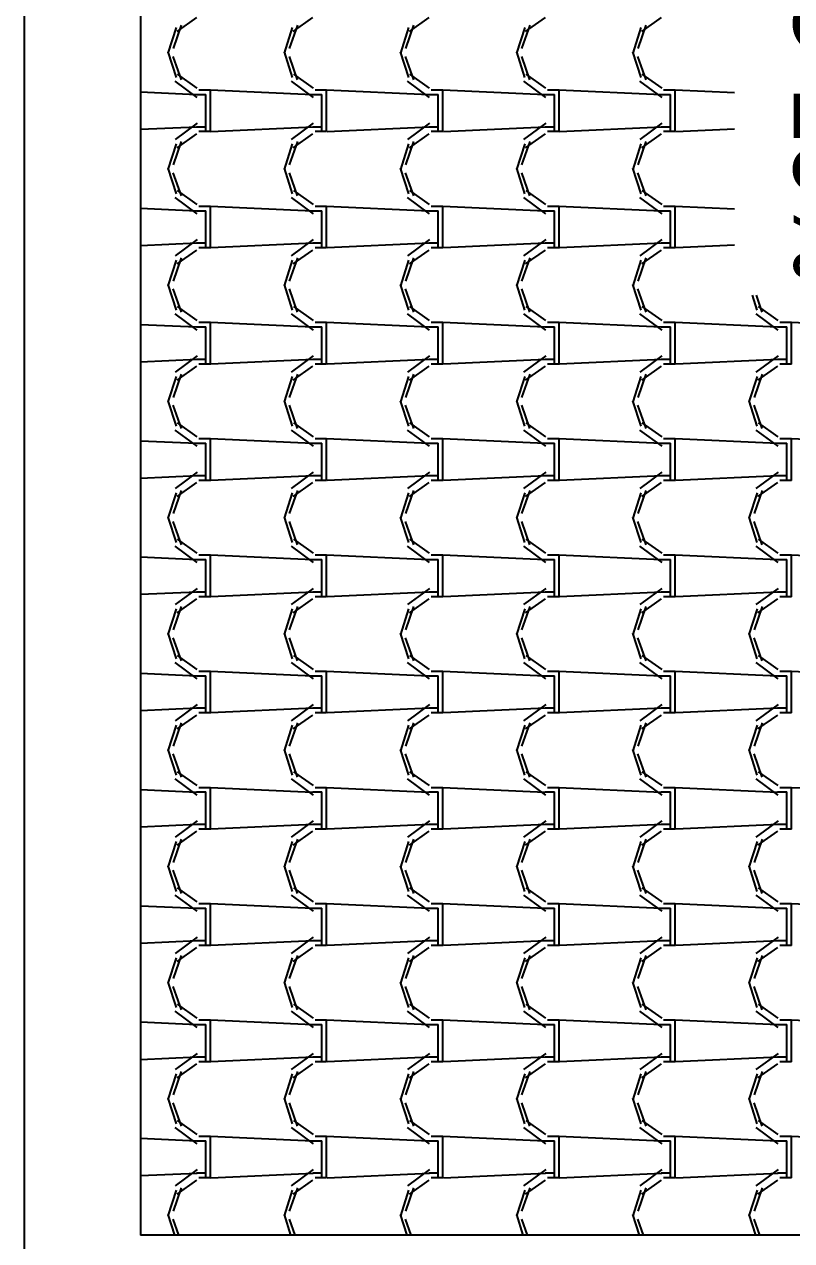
# Model space of a CAD drawing. Header units: millimetres. Extents: x -336 to -33, y -135 to 770.
# Drawn here: x -73.356 to -71.374, y 710.119 to 713.257 of the extents above; entities that cross this region are included whole.
import ezdxf
from ezdxf.enums import TextEntityAlignment as Align

# ---------------------------------------------------------------- set-up
doc = ezdxf.new("R2010")
doc.units = ezdxf.units.MM
doc.header["$LTSCALE"] = 50
doc.header["$MEASUREMENT"] = 0
doc.layers.add('-HIDRO', color=8, linetype='CONTINUOUS')
doc.layers.add('E-txt-g', color=3, linetype='CONTINUOUS')
doc.layers.add('E-Txt-W', color=7, linetype='CONTINUOUS', lineweight=20)
doc.styles.add('F2', font='swissc.ttf')
doc.styles.add('REG60', font='romans.shx', dxfattribs={"width": 0.8, "height": 0.15})
doc.styles.add('REG80', font='romans.shx', dxfattribs={"width": 0.8, "height": 0.2})

# ---------------------------------------------------------------- blocks, each defined once
blk = doc.blocks.new('TXT-AMB75')
at = {"layer": 'E-txt-g', "style": 'REG80', "width": 0.8, "flags": 8}
blk.add_attdef('TXT', text='', height=0.2, dxfattribs=at).set_placement((0.0055, 0.2964), align=Align.CENTER)
at = {"layer": 'E-Txt-W', "style": 'REG60', "width": 0.8, "flags": 8}
blk.add_attdef('TXT', text='', height=0.15, dxfattribs=at).set_placement((0.0055, 0.0271), align=Align.CENTER)

msp = doc.modelspace()

# ---------------------------------------------------------------- linework, layer by layer
at = {"layer": '-HIDRO', "linetype": 'Continuous'}
for p, q in [((-73.3556, 747.2511), (-73.3556, 709.8333)), ((-73.0556, 721.8333), (-73.0556, 710.1333)), ((-72.9506, 713.2549), (-72.9716, 713.1949)), ((-72.9111, 713.2751), (-72.9621, 713.2391)), ((-72.6506, 713.2549), (-72.6716, 713.1949)), ((-72.6111, 713.2751), (-72.6621, 713.2391)), ((-72.3506, 713.2549), (-72.3716, 713.1949)), ((-72.3111, 713.2751), (-72.3621, 713.2391)), ((-72.0506, 713.2549), (-72.0716, 713.1949)), ((-72.0111, 713.2751), (-72.0621, 713.2391)), ((-71.7506, 713.2549), (-71.7716, 713.1949)), ((-71.7111, 713.2751), (-71.7621, 713.2391)), ((-72.9637, 713.2489), (-72.9847, 713.1829)), ((-72.6637, 713.2489), (-72.6847, 713.1829)), ((-72.3637, 713.2489), (-72.3847, 713.1829)), ((-72.0637, 713.2489), (-72.0847, 713.1829)), ((-71.7637, 713.2489), (-71.7847, 713.1829)), ((-72.9849, 713.1861), (-72.9639, 713.1201)), ((-72.972, 713.1746), (-72.951, 713.1146)), ((-72.6849, 713.1861), (-72.6639, 713.1201)), ((-72.672, 713.1746), (-72.651, 713.1146)), ((-72.3849, 713.1861), (-72.3639, 713.1201)), ((-72.372, 713.1746), (-72.351, 713.1146)), ((-72.0849, 713.1861), (-72.0639, 713.1201)), ((-72.072, 713.1746), (-72.051, 713.1146)), ((-71.7849, 713.1861), (-71.7639, 713.1201)), ((-71.772, 713.1746), (-71.751, 713.1146)), ((-72.961, 713.1289), (-72.91, 713.0929)), ((-72.661, 713.1289), (-72.61, 713.0929)), ((-72.361, 713.1289), (-72.31, 713.0929)), ((-72.061, 713.1289), (-72.01, 713.0929)), ((-71.761, 713.1289), (-71.71, 713.0929)), ((-72.9669, 713.1106), (-72.9099, 713.0686)), ((-72.6669, 713.1106), (-72.6099, 713.0686)), ((-72.3669, 713.1106), (-72.3099, 713.0686)), ((-72.0669, 713.1106), (-72.0099, 713.0686)), ((-71.7669, 713.1106), (-71.7099, 713.0686)), ((-72.9113, 713.0756), (-73.0556, 713.0822)), ((-72.911, 713.0765), (-72.887, 713.0765)), ((-72.905, 713.0885), (-72.875, 713.0885)), ((-72.887, 712.9925), (-72.887, 713.0765)), ((-72.6113, 713.0756), (-72.8753, 713.0876)), ((-72.875, 712.9925), (-72.875, 713.0885)), ((-72.611, 713.0765), (-72.587, 713.0765)), ((-72.605, 713.0885), (-72.575, 713.0885)), ((-72.587, 712.9925), (-72.587, 713.0765)), ((-72.3113, 713.0756), (-72.5753, 713.0876)), ((-72.575, 712.9925), (-72.575, 713.0885)), ((-72.311, 713.0765), (-72.287, 713.0765)), ((-72.305, 713.0885), (-72.275, 713.0885)), ((-72.287, 712.9925), (-72.287, 713.0765)), ((-72.0113, 713.0756), (-72.2753, 713.0876)), ((-72.275, 712.9925), (-72.275, 713.0885)), ((-72.011, 713.0765), (-71.987, 713.0765)), ((-72.005, 713.0885), (-71.975, 713.0885)), ((-71.987, 712.9925), (-71.987, 713.0765)), ((-71.7113, 713.0756), (-71.9753, 713.0876)), ((-71.975, 712.9925), (-71.975, 713.0885)), ((-71.711, 713.0765), (-71.687, 713.0765)), ((-71.705, 713.0885), (-71.675, 713.0885)), ((-71.687, 712.9925), (-71.687, 713.0765)), ((-71.5219, 713.0806), (-71.6753, 713.0876)), ((-71.675, 712.9925), (-71.675, 713.0885)), ((-72.9095, 713.002), (-72.9665, 712.96)), ((-72.6095, 713.002), (-72.6665, 712.96)), ((-72.3095, 713.002), (-72.3665, 712.96)), ((-72.0095, 713.002), (-72.0665, 712.96)), ((-71.7095, 713.002), (-71.7665, 712.96)), ((-72.9096, 712.9924), (-73.0556, 712.9857)), ((-72.9111, 712.9751), (-72.9621, 712.9391)), ((-72.887, 712.9925), (-72.911, 712.9925)), ((-72.875, 712.9805), (-72.905, 712.9805)), ((-72.887, 712.9805), (-72.887, 712.9925)), ((-72.875, 712.9805), (-72.875, 712.9925)), ((-72.6096, 712.9924), (-72.8736, 712.9804)), ((-72.6111, 712.9751), (-72.6621, 712.9391)), ((-72.587, 712.9925), (-72.611, 712.9925)), ((-72.575, 712.9805), (-72.605, 712.9805)), ((-72.587, 712.9805), (-72.587, 712.9925)), ((-72.575, 712.9805), (-72.575, 712.9925)), ((-72.3096, 712.9924), (-72.5736, 712.9804)), ((-72.3111, 712.9751), (-72.3621, 712.9391)), ((-72.287, 712.9925), (-72.311, 712.9925)), ((-72.275, 712.9805), (-72.305, 712.9805)), ((-72.287, 712.9805), (-72.287, 712.9925)), ((-72.275, 712.9805), (-72.275, 712.9925)), ((-72.0096, 712.9924), (-72.2736, 712.9804)), ((-72.0112, 712.9751), (-72.0622, 712.9391)), ((-71.987, 712.9925), (-72.011, 712.9925)), ((-71.975, 712.9805), (-72.005, 712.9805)), ((-71.987, 712.9805), (-71.987, 712.9925)), ((-71.975, 712.9805), (-71.975, 712.9925)), ((-71.7096, 712.9924), (-71.9736, 712.9804)), ((-71.7112, 712.9751), (-71.7622, 712.9391)), ((-71.687, 712.9925), (-71.711, 712.9925)), ((-71.675, 712.9805), (-71.705, 712.9805)), ((-71.687, 712.9805), (-71.687, 712.9925)), ((-71.675, 712.9805), (-71.675, 712.9925)), ((-71.5219, 712.9873), (-71.6736, 712.9804)), ((-72.9637, 712.9489), (-72.9847, 712.8829)), ((-72.9506, 712.9549), (-72.9716, 712.8949)), ((-72.6637, 712.9489), (-72.6847, 712.8829)), ((-72.6506, 712.9549), (-72.6716, 712.8949)), ((-72.3637, 712.9489), (-72.3847, 712.8829)), ((-72.3506, 712.9549), (-72.3716, 712.8949)), ((-72.0637, 712.9489), (-72.0847, 712.8829)), ((-72.0506, 712.9549), (-72.0716, 712.8949)), ((-71.7637, 712.9489), (-71.7847, 712.8829)), ((-71.7506, 712.9549), (-71.7716, 712.8949)), ((-72.9849, 712.8861), (-72.9639, 712.8201)), ((-72.972, 712.8746), (-72.951, 712.8146)), ((-72.6849, 712.8861), (-72.6639, 712.8201)), ((-72.672, 712.8746), (-72.651, 712.8146)), ((-72.3849, 712.8861), (-72.3639, 712.8201)), ((-72.372, 712.8746), (-72.351, 712.8146)), ((-72.0849, 712.8861), (-72.0639, 712.8201)), ((-72.072, 712.8746), (-72.051, 712.8146)), ((-71.7849, 712.8861), (-71.7639, 712.8201)), ((-71.772, 712.8746), (-71.751, 712.8146)), ((-72.9669, 712.8106), (-72.9099, 712.7686)), ((-72.961, 712.8289), (-72.91, 712.7929)), ((-72.6669, 712.8106), (-72.6099, 712.7686)), ((-72.661, 712.8289), (-72.61, 712.7929)), ((-72.3669, 712.8106), (-72.3099, 712.7686)), ((-72.361, 712.8289), (-72.31, 712.7929)), ((-72.0669, 712.8106), (-72.0099, 712.7686)), ((-72.061, 712.8289), (-72.01, 712.7929)), ((-71.7669, 712.8106), (-71.7099, 712.7686)), ((-71.761, 712.8289), (-71.71, 712.7929)), ((-72.9113, 712.7756), (-73.0556, 712.7822)), ((-72.905, 712.7885), (-72.875, 712.7885)), ((-72.6113, 712.7756), (-72.8753, 712.7876)), ((-72.875, 712.6925), (-72.875, 712.7885)), ((-72.605, 712.7885), (-72.575, 712.7885)), ((-72.3113, 712.7756), (-72.5753, 712.7876)), ((-72.575, 712.6925), (-72.575, 712.7885)), ((-72.305, 712.7885), (-72.275, 712.7885)), ((-72.0113, 712.7756), (-72.2753, 712.7876)), ((-72.275, 712.6925), (-72.275, 712.7885)), ((-72.005, 712.7885), (-71.975, 712.7885)), ((-71.7113, 712.7756), (-71.9753, 712.7876)), ((-71.975, 712.6925), (-71.975, 712.7885)), ((-71.705, 712.7885), (-71.675, 712.7885)), ((-71.5219, 712.7806), (-71.6753, 712.7876)), ((-71.675, 712.6925), (-71.675, 712.7885)), ((-72.911, 712.7765), (-72.887, 712.7765)), ((-72.887, 712.6925), (-72.887, 712.7765)), ((-72.611, 712.7765), (-72.587, 712.7765)), ((-72.587, 712.6925), (-72.587, 712.7765)), ((-72.311, 712.7765), (-72.287, 712.7765)), ((-72.287, 712.6925), (-72.287, 712.7765)), ((-72.011, 712.7765), (-71.987, 712.7765)), ((-71.987, 712.6925), (-71.987, 712.7765)), ((-71.711, 712.7765), (-71.687, 712.7765)), ((-71.687, 712.6925), (-71.687, 712.7765)), ((-72.9096, 712.6924), (-73.0556, 712.6857)), ((-72.9095, 712.702), (-72.9665, 712.66)), ((-72.887, 712.6925), (-72.911, 712.6925)), ((-72.887, 712.6805), (-72.887, 712.6925)), ((-72.875, 712.6805), (-72.875, 712.6925)), ((-72.6096, 712.6924), (-72.8736, 712.6804)), ((-72.6095, 712.702), (-72.6665, 712.66)), ((-72.587, 712.6925), (-72.611, 712.6925)), ((-72.587, 712.6805), (-72.587, 712.6925)), ((-72.575, 712.6805), (-72.575, 712.6925)), ((-72.3096, 712.6924), (-72.5736, 712.6804)), ((-72.3095, 712.702), (-72.3665, 712.66)), ((-72.287, 712.6925), (-72.311, 712.6925)), ((-72.287, 712.6805), (-72.287, 712.6925)), ((-72.275, 712.6805), (-72.275, 712.6925)), ((-72.0096, 712.6924), (-72.2736, 712.6804)), ((-72.0095, 712.702), (-72.0665, 712.66)), ((-71.987, 712.6925), (-72.011, 712.6925)), ((-71.987, 712.6805), (-71.987, 712.6925)), ((-71.975, 712.6805), (-71.975, 712.6925)), ((-71.7096, 712.6924), (-71.9736, 712.6804)), ((-71.7095, 712.702), (-71.7665, 712.66)), ((-71.687, 712.6925), (-71.711, 712.6925)), ((-71.687, 712.6805), (-71.687, 712.6925)), ((-71.675, 712.6805), (-71.675, 712.6925)), ((-71.5219, 712.6873), (-71.6736, 712.6804)), ((-72.9506, 712.6549), (-72.9716, 712.5949)), ((-72.9111, 712.6751), (-72.9621, 712.6391)), ((-72.875, 712.6805), (-72.905, 712.6805)), ((-72.6506, 712.6549), (-72.6716, 712.5949)), ((-72.6111, 712.6751), (-72.6621, 712.6391)), ((-72.575, 712.6805), (-72.605, 712.6805)), ((-72.3506, 712.6549), (-72.3716, 712.5949)), ((-72.3112, 712.6751), (-72.3622, 712.6391)), ((-72.275, 712.6805), (-72.305, 712.6805)), ((-72.0506, 712.6549), (-72.0716, 712.5949)), ((-72.0112, 712.6751), (-72.0622, 712.6391)), ((-71.975, 712.6805), (-72.005, 712.6805)), ((-71.7506, 712.6549), (-71.7716, 712.5949)), ((-71.7112, 712.6751), (-71.7622, 712.6391)), ((-71.675, 712.6805), (-71.705, 712.6805)), ((-72.9637, 712.6489), (-72.9847, 712.5829)), ((-72.6637, 712.6489), (-72.6847, 712.5829)), ((-72.3637, 712.6489), (-72.3847, 712.5829)), ((-72.0637, 712.6489), (-72.0847, 712.5829)), ((-71.7637, 712.6489), (-71.7847, 712.5829)), ((-72.9849, 712.5861), (-72.9639, 712.5201)), ((-72.972, 712.5746), (-72.951, 712.5146)), ((-72.6849, 712.5861), (-72.6639, 712.5201)), ((-72.672, 712.5746), (-72.651, 712.5146)), ((-72.3849, 712.5861), (-72.3639, 712.5201)), ((-72.372, 712.5746), (-72.351, 712.5146)), ((-72.0849, 712.5861), (-72.0639, 712.5201)), ((-72.072, 712.5746), (-72.051, 712.5146)), ((-71.7849, 712.5861), (-71.7639, 712.5201)), ((-71.772, 712.5746), (-71.751, 712.5146)), ((-72.961, 712.5289), (-72.91, 712.4929)), ((-72.661, 712.5289), (-72.61, 712.4929)), ((-72.361, 712.5289), (-72.31, 712.4929)), ((-72.061, 712.5289), (-72.01, 712.4929)), ((-71.761, 712.5289), (-71.71, 712.4929)), ((-71.4761, 712.5584), (-71.4639, 712.5201)), ((-71.4664, 712.5584), (-71.451, 712.5146)), ((-71.461, 712.5289), (-71.41, 712.4929)), ((-72.9669, 712.5106), (-72.9099, 712.4686)), ((-72.6669, 712.5106), (-72.6099, 712.4686)), ((-72.3669, 712.5106), (-72.3099, 712.4686)), ((-72.0669, 712.5106), (-72.0099, 712.4686)), ((-71.7669, 712.5106), (-71.7099, 712.4686)), ((-71.4669, 712.5106), (-71.4099, 712.4686)), ((-72.9113, 712.4756), (-73.0556, 712.4822)), ((-72.911, 712.4765), (-72.887, 712.4765)), ((-72.905, 712.4885), (-72.875, 712.4885)), ((-72.887, 712.3925), (-72.887, 712.4765)), ((-72.6113, 712.4756), (-72.8753, 712.4876)), ((-72.875, 712.3925), (-72.875, 712.4885)), ((-72.611, 712.4765), (-72.587, 712.4765)), ((-72.605, 712.4885), (-72.575, 712.4885)), ((-72.587, 712.3925), (-72.587, 712.4765)), ((-72.3113, 712.4756), (-72.5753, 712.4876)), ((-72.575, 712.3925), (-72.575, 712.4885)), ((-72.311, 712.4765), (-72.287, 712.4765)), ((-72.305, 712.4885), (-72.275, 712.4885)), ((-72.287, 712.3925), (-72.287, 712.4765)), ((-72.0113, 712.4756), (-72.2753, 712.4876)), ((-72.275, 712.3925), (-72.275, 712.4885)), ((-72.011, 712.4765), (-71.987, 712.4765)), ((-72.005, 712.4885), (-71.975, 712.4885)), ((-71.987, 712.3925), (-71.987, 712.4765)), ((-71.7113, 712.4756), (-71.9753, 712.4876)), ((-71.975, 712.3925), (-71.975, 712.4885)), ((-71.711, 712.4765), (-71.687, 712.4765)), ((-71.705, 712.4885), (-71.675, 712.4885)), ((-71.687, 712.3925), (-71.687, 712.4765)), ((-71.4113, 712.4756), (-71.6753, 712.4876)), ((-71.675, 712.3925), (-71.675, 712.4885)), ((-71.411, 712.4765), (-71.387, 712.4765)), ((-71.405, 712.4885), (-71.375, 712.4885)), ((-71.387, 712.3925), (-71.387, 712.4765)), ((-71.1129, 712.4757), (-71.3753, 712.4876)), ((-71.375, 712.3925), (-71.375, 712.4885)), ((-72.9095, 712.402), (-72.9665, 712.36)), ((-72.6095, 712.402), (-72.6665, 712.36)), ((-72.3095, 712.402), (-72.3665, 712.36)), ((-72.0095, 712.402), (-72.0665, 712.36)), ((-71.7095, 712.402), (-71.7665, 712.36)), ((-71.4095, 712.402), (-71.4665, 712.36)), ((-72.9096, 712.3924), (-73.0556, 712.3857)), ((-72.9111, 712.3751), (-72.9622, 712.3391)), ((-72.887, 712.3925), (-72.911, 712.3925)), ((-72.875, 712.3805), (-72.905, 712.3805)), ((-72.887, 712.3805), (-72.887, 712.3925)), ((-72.875, 712.3805), (-72.875, 712.3925)), ((-72.6096, 712.3924), (-72.8736, 712.3804)), ((-72.6112, 712.3751), (-72.6622, 712.3391)), ((-72.587, 712.3925), (-72.611, 712.3925)), ((-72.575, 712.3805), (-72.605, 712.3805)), ((-72.587, 712.3805), (-72.587, 712.3925)), ((-72.575, 712.3805), (-72.575, 712.3925)), ((-72.3096, 712.3924), (-72.5736, 712.3804)), ((-72.3112, 712.3751), (-72.3622, 712.3391)), ((-72.287, 712.3925), (-72.311, 712.3925)), ((-72.275, 712.3805), (-72.305, 712.3805)), ((-72.287, 712.3805), (-72.287, 712.3925)), ((-72.275, 712.3805), (-72.275, 712.3925)), ((-72.0096, 712.3924), (-72.2736, 712.3804)), ((-72.0112, 712.3751), (-72.0622, 712.3391)), ((-71.987, 712.3925), (-72.011, 712.3925)), ((-71.975, 712.3805), (-72.005, 712.3805)), ((-71.987, 712.3805), (-71.987, 712.3925)), ((-71.975, 712.3805), (-71.975, 712.3925)), ((-71.7096, 712.3924), (-71.9736, 712.3804)), ((-71.7112, 712.3751), (-71.7622, 712.3391)), ((-71.687, 712.3925), (-71.711, 712.3925)), ((-71.675, 712.3805), (-71.705, 712.3805)), ((-71.687, 712.3805), (-71.687, 712.3925)), ((-71.675, 712.3805), (-71.675, 712.3925)), ((-71.4096, 712.3924), (-71.6736, 712.3804)), ((-71.4112, 712.3751), (-71.4622, 712.3391)), ((-71.387, 712.3925), (-71.411, 712.3925)), ((-71.375, 712.3805), (-71.405, 712.3805)), ((-71.387, 712.3805), (-71.387, 712.3925)), ((-71.375, 712.3805), (-71.375, 712.3925)), ((-72.9637, 712.3489), (-72.9847, 712.2829)), ((-72.9506, 712.3549), (-72.9716, 712.2949)), ((-72.6637, 712.3489), (-72.6847, 712.2829)), ((-72.6506, 712.3549), (-72.6716, 712.2949)), ((-72.3637, 712.3489), (-72.3847, 712.2829)), ((-72.3506, 712.3549), (-72.3716, 712.2949)), ((-72.0637, 712.3489), (-72.0847, 712.2829)), ((-72.0506, 712.3549), (-72.0716, 712.2949)), ((-71.7637, 712.3489), (-71.7847, 712.2829)), ((-71.7506, 712.3549), (-71.7716, 712.2949)), ((-71.4637, 712.3489), (-71.4847, 712.2829)), ((-71.4506, 712.3549), (-71.4716, 712.2949)), ((-72.9849, 712.2861), (-72.9639, 712.2201)), ((-72.6849, 712.2861), (-72.6639, 712.2201)), ((-72.3849, 712.2861), (-72.3639, 712.2201)), ((-72.0849, 712.2861), (-72.0639, 712.2201)), ((-71.7849, 712.2861), (-71.7639, 712.2201)), ((-71.4849, 712.2861), (-71.4639, 712.2201)), ((-72.972, 712.2746), (-72.951, 712.2146)), ((-72.672, 712.2746), (-72.651, 712.2146)), ((-72.372, 712.2746), (-72.351, 712.2146)), ((-72.072, 712.2746), (-72.051, 712.2146)), ((-71.772, 712.2746), (-71.751, 712.2146)), ((-71.472, 712.2746), (-71.451, 712.2146)), ((-72.961, 712.2289), (-72.91, 712.1929)), ((-72.661, 712.2289), (-72.61, 712.1929)), ((-72.361, 712.2289), (-72.31, 712.1929)), ((-72.061, 712.2289), (-72.01, 712.1929)), ((-71.761, 712.2289), (-71.71, 712.1929)), ((-71.461, 712.2289), (-71.41, 712.1929)), ((-72.9113, 712.1756), (-73.0556, 712.1822)), ((-72.9669, 712.2106), (-72.9099, 712.1686)), ((-72.905, 712.1885), (-72.875, 712.1885)), ((-72.6113, 712.1756), (-72.8753, 712.1876)), ((-72.875, 712.0925), (-72.875, 712.1885)), ((-72.6669, 712.2106), (-72.6099, 712.1686)), ((-72.605, 712.1885), (-72.575, 712.1885)), ((-72.3113, 712.1756), (-72.5753, 712.1876)), ((-72.575, 712.0925), (-72.575, 712.1885)), ((-72.3669, 712.2106), (-72.3099, 712.1686)), ((-72.305, 712.1885), (-72.275, 712.1885)), ((-72.0113, 712.1756), (-72.2753, 712.1876)), ((-72.275, 712.0925), (-72.275, 712.1885)), ((-72.0669, 712.2106), (-72.0099, 712.1686)), ((-72.005, 712.1885), (-71.975, 712.1885)), ((-71.7113, 712.1756), (-71.9753, 712.1876)), ((-71.975, 712.0925), (-71.975, 712.1885)), ((-71.7669, 712.2106), (-71.7099, 712.1686)), ((-71.705, 712.1885), (-71.675, 712.1885)), ((-71.4113, 712.1756), (-71.6753, 712.1876)), ((-71.675, 712.0925), (-71.675, 712.1885)), ((-71.4669, 712.2106), (-71.4099, 712.1686)), ((-71.405, 712.1885), (-71.375, 712.1885)), ((-71.1113, 712.1756), (-71.3753, 712.1876)), ((-71.375, 712.0925), (-71.375, 712.1885)), ((-72.911, 712.1765), (-72.887, 712.1765)), ((-72.887, 712.0925), (-72.887, 712.1765)), ((-72.611, 712.1765), (-72.587, 712.1765)), ((-72.587, 712.0925), (-72.587, 712.1765)), ((-72.311, 712.1765), (-72.287, 712.1765)), ((-72.287, 712.0925), (-72.287, 712.1765)), ((-72.011, 712.1765), (-71.987, 712.1765)), ((-71.987, 712.0925), (-71.987, 712.1765)), ((-71.711, 712.1765), (-71.687, 712.1765)), ((-71.687, 712.0925), (-71.687, 712.1765)), ((-71.411, 712.1765), (-71.387, 712.1765)), ((-71.387, 712.0925), (-71.387, 712.1765)), ((-72.9096, 712.0924), (-73.0556, 712.0857)), ((-72.9095, 712.102), (-72.9665, 712.06)), ((-72.887, 712.0925), (-72.911, 712.0925)), ((-72.887, 712.0805), (-72.887, 712.0925)), ((-72.875, 712.0805), (-72.875, 712.0925)), ((-72.6096, 712.0924), (-72.8736, 712.0804)), ((-72.6095, 712.102), (-72.6665, 712.06)), ((-72.587, 712.0925), (-72.611, 712.0925)), ((-72.587, 712.0805), (-72.587, 712.0925)), ((-72.575, 712.0805), (-72.575, 712.0925)), ((-72.3096, 712.0924), (-72.5736, 712.0804)), ((-72.3095, 712.102), (-72.3665, 712.06)), ((-72.287, 712.0925), (-72.311, 712.0925)), ((-72.287, 712.0805), (-72.287, 712.0925)), ((-72.275, 712.0805), (-72.275, 712.0925)), ((-72.0096, 712.0924), (-72.2736, 712.0804)), ((-72.0095, 712.102), (-72.0665, 712.06)), ((-71.987, 712.0925), (-72.011, 712.0925)), ((-71.987, 712.0805), (-71.987, 712.0925)), ((-71.975, 712.0805), (-71.975, 712.0925)), ((-71.7096, 712.0924), (-71.9736, 712.0804)), ((-71.7095, 712.102), (-71.7665, 712.06)), ((-71.687, 712.0925), (-71.711, 712.0925)), ((-71.687, 712.0805), (-71.687, 712.0925)), ((-71.675, 712.0805), (-71.675, 712.0925)), ((-71.4096, 712.0924), (-71.6736, 712.0804)), ((-71.4095, 712.102), (-71.4665, 712.06)), ((-71.387, 712.0925), (-71.411, 712.0925)), ((-71.387, 712.0805), (-71.387, 712.0925)), ((-71.375, 712.0805), (-71.375, 712.0925)), ((-72.9112, 712.0751), (-72.9622, 712.0391)), ((-72.875, 712.0805), (-72.905, 712.0805)), ((-72.6112, 712.0751), (-72.6622, 712.0391)), ((-72.575, 712.0805), (-72.605, 712.0805)), ((-72.3112, 712.0751), (-72.3622, 712.0391)), ((-72.275, 712.0805), (-72.305, 712.0805)), ((-72.0112, 712.0751), (-72.0622, 712.0391)), ((-71.975, 712.0805), (-72.005, 712.0805)), ((-71.7112, 712.0751), (-71.7622, 712.0391)), ((-71.675, 712.0805), (-71.705, 712.0805)), ((-71.4112, 712.0751), (-71.4622, 712.0391)), ((-71.375, 712.0805), (-71.405, 712.0805)), ((-72.9637, 712.0489), (-72.9847, 711.9829)), ((-72.9506, 712.0549), (-72.9716, 711.9949)), ((-72.6637, 712.0489), (-72.6847, 711.9829)), ((-72.6506, 712.0549), (-72.6716, 711.9949)), ((-72.3637, 712.0489), (-72.3847, 711.9829)), ((-72.3506, 712.0549), (-72.3716, 711.9949)), ((-72.0637, 712.0489), (-72.0847, 711.9829)), ((-72.0506, 712.0549), (-72.0716, 711.9949)), ((-71.7637, 712.0489), (-71.7847, 711.9829)), ((-71.7506, 712.0549), (-71.7716, 711.9949)), ((-71.4637, 712.0489), (-71.4847, 711.9829)), ((-71.4506, 712.0549), (-71.4716, 711.9949)), ((-72.9849, 711.9861), (-72.9639, 711.9201)), ((-72.972, 711.9746), (-72.951, 711.9146)), ((-72.6849, 711.9861), (-72.6639, 711.9201)), ((-72.672, 711.9746), (-72.651, 711.9146)), ((-72.3849, 711.9861), (-72.3639, 711.9201)), ((-72.372, 711.9746), (-72.351, 711.9146)), ((-72.0849, 711.9861), (-72.0639, 711.9201)), ((-72.072, 711.9746), (-72.051, 711.9146)), ((-71.7849, 711.9861), (-71.7639, 711.9201)), ((-71.772, 711.9746), (-71.751, 711.9146)), ((-71.4849, 711.9861), (-71.4639, 711.9201)), ((-71.472, 711.9746), (-71.451, 711.9146)), ((-72.9669, 711.9106), (-72.9099, 711.8686)), ((-72.961, 711.9289), (-72.91, 711.8929)), ((-72.6669, 711.9106), (-72.6099, 711.8686)), ((-72.661, 711.9289), (-72.61, 711.8929)), ((-72.3669, 711.9106), (-72.3099, 711.8686)), ((-72.361, 711.9289), (-72.31, 711.8929)), ((-72.0669, 711.9106), (-72.0099, 711.8686)), ((-72.061, 711.9289), (-72.01, 711.8929)), ((-71.7669, 711.9106), (-71.7099, 711.8686)), ((-71.761, 711.9289), (-71.71, 711.8929)), ((-71.4669, 711.9106), (-71.4099, 711.8686)), ((-71.461, 711.9289), (-71.41, 711.8929)), ((-72.9113, 711.8756), (-73.0556, 711.8822)), ((-72.911, 711.8765), (-72.887, 711.8765)), ((-72.905, 711.8885), (-72.875, 711.8885)), ((-72.887, 711.7925), (-72.887, 711.8765)), ((-72.6113, 711.8756), (-72.8753, 711.8876)), ((-72.875, 711.7925), (-72.875, 711.8885)), ((-72.611, 711.8765), (-72.587, 711.8765)), ((-72.605, 711.8885), (-72.575, 711.8885)), ((-72.587, 711.7925), (-72.587, 711.8765)), ((-72.3113, 711.8756), (-72.5753, 711.8876)), ((-72.575, 711.7925), (-72.575, 711.8885)), ((-72.311, 711.8765), (-72.287, 711.8765)), ((-72.305, 711.8885), (-72.275, 711.8885)), ((-72.287, 711.7925), (-72.287, 711.8765)), ((-72.0113, 711.8756), (-72.2753, 711.8876)), ((-72.275, 711.7925), (-72.275, 711.8885)), ((-72.011, 711.8765), (-71.987, 711.8765)), ((-72.005, 711.8885), (-71.975, 711.8885)), ((-71.987, 711.7925), (-71.987, 711.8765)), ((-71.7113, 711.8756), (-71.9753, 711.8876)), ((-71.975, 711.7925), (-71.975, 711.8885)), ((-71.711, 711.8765), (-71.687, 711.8765)), ((-71.705, 711.8885), (-71.675, 711.8885)), ((-71.687, 711.7925), (-71.687, 711.8765)), ((-71.4113, 711.8756), (-71.6753, 711.8876)), ((-71.675, 711.7925), (-71.675, 711.8885)), ((-71.411, 711.8765), (-71.387, 711.8765)), ((-71.405, 711.8885), (-71.375, 711.8885)), ((-71.387, 711.7925), (-71.387, 711.8765)), ((-71.1113, 711.8756), (-71.3753, 711.8876)), ((-71.375, 711.7925), (-71.375, 711.8885)), ((-72.9096, 711.7924), (-73.0556, 711.7857)), ((-72.9095, 711.802), (-72.9665, 711.76)), ((-72.9112, 711.7751), (-72.9622, 711.7391)), ((-72.887, 711.7925), (-72.911, 711.7925)), ((-72.875, 711.7805), (-72.905, 711.7805)), ((-72.887, 711.7805), (-72.887, 711.7925)), ((-72.875, 711.7805), (-72.875, 711.7925)), ((-72.6096, 711.7924), (-72.8736, 711.7804)), ((-72.6095, 711.802), (-72.6665, 711.76)), ((-72.6112, 711.7751), (-72.6622, 711.7391)), ((-72.587, 711.7925), (-72.611, 711.7925)), ((-72.575, 711.7805), (-72.605, 711.7805)), ((-72.587, 711.7805), (-72.587, 711.7925)), ((-72.575, 711.7805), (-72.575, 711.7925)), ((-72.3096, 711.7924), (-72.5736, 711.7804)), ((-72.3095, 711.802), (-72.3665, 711.76)), ((-72.3112, 711.7751), (-72.3622, 711.7391)), ((-72.287, 711.7925), (-72.311, 711.7925)), ((-72.275, 711.7805), (-72.305, 711.7805)), ((-72.287, 711.7805), (-72.287, 711.7925)), ((-72.275, 711.7805), (-72.275, 711.7925)), ((-72.0096, 711.7924), (-72.2736, 711.7804)), ((-72.0095, 711.802), (-72.0665, 711.76)), ((-72.0112, 711.7751), (-72.0622, 711.7391)), ((-71.987, 711.7925), (-72.011, 711.7925)), ((-71.975, 711.7805), (-72.005, 711.7805)), ((-71.987, 711.7805), (-71.987, 711.7925)), ((-71.975, 711.7805), (-71.975, 711.7925)), ((-71.7096, 711.7924), (-71.9736, 711.7804)), ((-71.7095, 711.802), (-71.7665, 711.76)), ((-71.7112, 711.7751), (-71.7622, 711.7391)), ((-71.687, 711.7925), (-71.711, 711.7925)), ((-71.675, 711.7805), (-71.705, 711.7805)), ((-71.687, 711.7805), (-71.687, 711.7925)), ((-71.675, 711.7805), (-71.675, 711.7925)), ((-71.4096, 711.7924), (-71.6736, 711.7804)), ((-71.4095, 711.802), (-71.4665, 711.76)), ((-71.4112, 711.7751), (-71.4622, 711.7391)), ((-71.387, 711.7925), (-71.411, 711.7925)), ((-71.375, 711.7805), (-71.405, 711.7805)), ((-71.387, 711.7805), (-71.387, 711.7925)), ((-71.375, 711.7805), (-71.375, 711.7925)), ((-72.9637, 711.7489), (-72.9847, 711.6829)), ((-72.9506, 711.7549), (-72.9716, 711.6949)), ((-72.6637, 711.7489), (-72.6847, 711.6829)), ((-72.6506, 711.7549), (-72.6716, 711.6949)), ((-72.3637, 711.7489), (-72.3847, 711.6829)), ((-72.3506, 711.7549), (-72.3716, 711.6949)), ((-72.0637, 711.7489), (-72.0847, 711.6829)), ((-72.0506, 711.7549), (-72.0716, 711.6949)), ((-71.7637, 711.7489), (-71.7847, 711.6829)), ((-71.7506, 711.7549), (-71.7716, 711.6949)), ((-71.4637, 711.7489), (-71.4847, 711.6829)), ((-71.4506, 711.7549), (-71.4716, 711.6949)), ((-72.9849, 711.6861), (-72.9639, 711.6201)), ((-72.6849, 711.6861), (-72.6639, 711.6201)), ((-72.3849, 711.6861), (-72.3639, 711.6201)), ((-72.0849, 711.6861), (-72.0639, 711.6201)), ((-71.7849, 711.6861), (-71.7639, 711.6201)), ((-71.4849, 711.6861), (-71.4639, 711.6201)), ((-72.972, 711.6746), (-72.951, 711.6146)), ((-72.672, 711.6746), (-72.651, 711.6146)), ((-72.372, 711.6746), (-72.351, 711.6146)), ((-72.072, 711.6746), (-72.051, 711.6146)), ((-71.772, 711.6746), (-71.751, 711.6146)), ((-71.472, 711.6746), (-71.451, 711.6146)), ((-72.961, 711.6289), (-72.91, 711.5929)), ((-72.661, 711.6289), (-72.61, 711.5929)), ((-72.361, 711.6289), (-72.31, 711.5929)), ((-72.061, 711.6289), (-72.01, 711.5929)), ((-71.761, 711.6289), (-71.71, 711.5929)), ((-71.461, 711.6289), (-71.41, 711.5929)), ((-72.9669, 711.6106), (-72.9099, 711.5686)), ((-72.905, 711.5885), (-72.875, 711.5885)), ((-72.6113, 711.5756), (-72.8753, 711.5876)), ((-72.875, 711.4925), (-72.875, 711.5885)), ((-72.6669, 711.6106), (-72.6099, 711.5686)), ((-72.605, 711.5885), (-72.575, 711.5885)), ((-72.3113, 711.5756), (-72.5753, 711.5876)), ((-72.575, 711.4925), (-72.575, 711.5885)), ((-72.3669, 711.6106), (-72.3099, 711.5686)), ((-72.305, 711.5885), (-72.275, 711.5885)), ((-72.0113, 711.5756), (-72.2753, 711.5876)), ((-72.275, 711.4925), (-72.275, 711.5885)), ((-72.0669, 711.6106), (-72.0099, 711.5686)), ((-72.005, 711.5885), (-71.975, 711.5885)), ((-71.7113, 711.5756), (-71.9753, 711.5876)), ((-71.975, 711.4925), (-71.975, 711.5885)), ((-71.7669, 711.6106), (-71.7099, 711.5686)), ((-71.705, 711.5885), (-71.675, 711.5885)), ((-71.4113, 711.5756), (-71.6753, 711.5876)), ((-71.675, 711.4925), (-71.675, 711.5885)), ((-71.4669, 711.6106), (-71.4099, 711.5686)), ((-71.405, 711.5885), (-71.375, 711.5885)), ((-71.1113, 711.5756), (-71.3753, 711.5876)), ((-71.375, 711.4925), (-71.375, 711.5885)), ((-72.9113, 711.5756), (-73.0556, 711.5822)), ((-72.911, 711.5765), (-72.887, 711.5765)), ((-72.887, 711.4925), (-72.887, 711.5765)), ((-72.611, 711.5765), (-72.587, 711.5765)), ((-72.587, 711.4925), (-72.587, 711.5765)), ((-72.311, 711.5765), (-72.287, 711.5765)), ((-72.287, 711.4925), (-72.287, 711.5765)), ((-72.011, 711.5765), (-71.987, 711.5765)), ((-71.987, 711.4925), (-71.987, 711.5765)), ((-71.711, 711.5765), (-71.687, 711.5765)), ((-71.687, 711.4925), (-71.687, 711.5765)), ((-71.411, 711.5765), (-71.387, 711.5765)), ((-71.387, 711.4925), (-71.387, 711.5765)), ((-72.9096, 711.4924), (-73.0556, 711.4857)), ((-72.9095, 711.502), (-72.9665, 711.46)), ((-72.887, 711.4925), (-72.911, 711.4925)), ((-72.887, 711.4805), (-72.887, 711.4925)), ((-72.875, 711.4805), (-72.875, 711.4925)), ((-72.6096, 711.4924), (-72.8736, 711.4804)), ((-72.6095, 711.502), (-72.6665, 711.46)), ((-72.587, 711.4925), (-72.611, 711.4925)), ((-72.587, 711.4805), (-72.587, 711.4925)), ((-72.575, 711.4805), (-72.575, 711.4925)), ((-72.3096, 711.4924), (-72.5736, 711.4804)), ((-72.3095, 711.502), (-72.3665, 711.46)), ((-72.287, 711.4925), (-72.311, 711.4925)), ((-72.287, 711.4805), (-72.287, 711.4925)), ((-72.275, 711.4805), (-72.275, 711.4925)), ((-72.0096, 711.4924), (-72.2736, 711.4804)), ((-72.0095, 711.502), (-72.0665, 711.46)), ((-71.987, 711.4925), (-72.011, 711.4925)), ((-71.987, 711.4805), (-71.987, 711.4925)), ((-71.975, 711.4805), (-71.975, 711.4925)), ((-71.7096, 711.4924), (-71.9736, 711.4804)), ((-71.7095, 711.502), (-71.7665, 711.46)), ((-71.687, 711.4925), (-71.711, 711.4925)), ((-71.687, 711.4805), (-71.687, 711.4925)), ((-71.675, 711.4805), (-71.675, 711.4925)), ((-71.4096, 711.4924), (-71.6736, 711.4804)), ((-71.4095, 711.502), (-71.4665, 711.46)), ((-71.387, 711.4925), (-71.411, 711.4925)), ((-71.387, 711.4805), (-71.387, 711.4925)), ((-71.375, 711.4805), (-71.375, 711.4925)), ((-72.9112, 711.4751), (-72.9622, 711.4391)), ((-72.875, 711.4805), (-72.905, 711.4805)), ((-72.6112, 711.4751), (-72.6622, 711.4391)), ((-72.575, 711.4805), (-72.605, 711.4805)), ((-72.3112, 711.4751), (-72.3622, 711.4391)), ((-72.275, 711.4805), (-72.305, 711.4805)), ((-72.0112, 711.4751), (-72.0622, 711.4391)), ((-71.975, 711.4805), (-72.005, 711.4805)), ((-71.7112, 711.4751), (-71.7622, 711.4391)), ((-71.675, 711.4805), (-71.705, 711.4805)), ((-71.4112, 711.4751), (-71.4622, 711.4391)), ((-71.375, 711.4805), (-71.405, 711.4805)), ((-72.9637, 711.4489), (-72.9847, 711.3829)), ((-72.9506, 711.4549), (-72.9716, 711.3949)), ((-72.6637, 711.4489), (-72.6847, 711.3829)), ((-72.6506, 711.4549), (-72.6716, 711.3949)), ((-72.3637, 711.4489), (-72.3847, 711.3829)), ((-72.3506, 711.4549), (-72.3716, 711.3949)), ((-72.0637, 711.4489), (-72.0847, 711.3829)), ((-72.0506, 711.4549), (-72.0716, 711.3949)), ((-71.7637, 711.4489), (-71.7847, 711.3829)), ((-71.7506, 711.4549), (-71.7716, 711.3949)), ((-71.4637, 711.4489), (-71.4847, 711.3829)), ((-71.4506, 711.4549), (-71.4716, 711.3949)), ((-72.9849, 711.3861), (-72.9639, 711.3201)), ((-72.972, 711.3746), (-72.951, 711.3146)), ((-72.6849, 711.3861), (-72.6639, 711.3201)), ((-72.672, 711.3746), (-72.651, 711.3146)), ((-72.3849, 711.3861), (-72.3639, 711.3201)), ((-72.372, 711.3746), (-72.351, 711.3146)), ((-72.0849, 711.3861), (-72.0639, 711.3201)), ((-72.072, 711.3746), (-72.051, 711.3146)), ((-71.7849, 711.3861), (-71.7639, 711.3201)), ((-71.772, 711.3746), (-71.751, 711.3146)), ((-71.4849, 711.3861), (-71.4639, 711.3201)), ((-71.472, 711.3746), (-71.451, 711.3146)), ((-72.9669, 711.3106), (-72.9099, 711.2686)), ((-72.961, 711.3289), (-72.91, 711.2929)), ((-72.6669, 711.3106), (-72.6099, 711.2686)), ((-72.661, 711.3289), (-72.61, 711.2929)), ((-72.3669, 711.3106), (-72.3099, 711.2686)), ((-72.361, 711.3289), (-72.31, 711.2929)), ((-72.0669, 711.3106), (-72.0099, 711.2686)), ((-72.061, 711.3289), (-72.01, 711.2929)), ((-71.7669, 711.3106), (-71.7099, 711.2686)), ((-71.761, 711.3289), (-71.71, 711.2929)), ((-71.4669, 711.3106), (-71.4099, 711.2686)), ((-71.461, 711.3289), (-71.41, 711.2929)), ((-72.9113, 711.2756), (-73.0556, 711.2822)), ((-72.911, 711.2765), (-72.887, 711.2765)), ((-72.905, 711.2885), (-72.875, 711.2885)), ((-72.887, 711.1925), (-72.887, 711.2765)), ((-72.6113, 711.2756), (-72.8753, 711.2876)), ((-72.875, 711.1925), (-72.875, 711.2885)), ((-72.611, 711.2765), (-72.587, 711.2765)), ((-72.605, 711.2885), (-72.575, 711.2885)), ((-72.587, 711.1925), (-72.587, 711.2765)), ((-72.3113, 711.2756), (-72.5753, 711.2876)), ((-72.575, 711.1925), (-72.575, 711.2885)), ((-72.311, 711.2765), (-72.287, 711.2765)), ((-72.305, 711.2885), (-72.275, 711.2885)), ((-72.287, 711.1925), (-72.287, 711.2765)), ((-72.0113, 711.2756), (-72.2753, 711.2876)), ((-72.275, 711.1925), (-72.275, 711.2885)), ((-72.011, 711.2765), (-71.987, 711.2765)), ((-72.005, 711.2885), (-71.975, 711.2885)), ((-71.987, 711.1925), (-71.987, 711.2765)), ((-71.7113, 711.2756), (-71.9753, 711.2876)), ((-71.975, 711.1925), (-71.975, 711.2885)), ((-71.711, 711.2765), (-71.687, 711.2765)), ((-71.705, 711.2885), (-71.675, 711.2885)), ((-71.687, 711.1925), (-71.687, 711.2765)), ((-71.4113, 711.2756), (-71.6753, 711.2876)), ((-71.675, 711.1925), (-71.675, 711.2885)), ((-71.411, 711.2765), (-71.387, 711.2765)), ((-71.405, 711.2885), (-71.375, 711.2885)), ((-71.387, 711.1925), (-71.387, 711.2765)), ((-71.1113, 711.2756), (-71.3753, 711.2876)), ((-71.375, 711.1925), (-71.375, 711.2885)), ((-72.9096, 711.1924), (-73.0556, 711.1857)), ((-72.9095, 711.202), (-72.9665, 711.16)), ((-72.887, 711.1925), (-72.911, 711.1925)), ((-72.875, 711.1805), (-72.905, 711.1805)), ((-72.887, 711.1805), (-72.887, 711.1925)), ((-72.875, 711.1805), (-72.875, 711.1925)), ((-72.6096, 711.1924), (-72.8736, 711.1804)), ((-72.6095, 711.202), (-72.6665, 711.16)), ((-72.587, 711.1925), (-72.611, 711.1925)), ((-72.575, 711.1805), (-72.605, 711.1805)), ((-72.587, 711.1805), (-72.587, 711.1925)), ((-72.575, 711.1805), (-72.575, 711.1925)), ((-72.3096, 711.1924), (-72.5736, 711.1804)), ((-72.3095, 711.202), (-72.3665, 711.16)), ((-72.287, 711.1925), (-72.311, 711.1925)), ((-72.275, 711.1805), (-72.305, 711.1805)), ((-72.287, 711.1805), (-72.287, 711.1925)), ((-72.275, 711.1805), (-72.275, 711.1925)), ((-72.0096, 711.1924), (-72.2736, 711.1804)), ((-72.0095, 711.202), (-72.0665, 711.16)), ((-71.987, 711.1925), (-72.011, 711.1925)), ((-71.975, 711.1805), (-72.005, 711.1805)), ((-71.987, 711.1805), (-71.987, 711.1925)), ((-71.975, 711.1805), (-71.975, 711.1925)), ((-71.7096, 711.1924), (-71.9736, 711.1804)), ((-71.7095, 711.202), (-71.7665, 711.16)), ((-71.687, 711.1925), (-71.711, 711.1925)), ((-71.675, 711.1805), (-71.705, 711.1805)), ((-71.687, 711.1805), (-71.687, 711.1925)), ((-71.675, 711.1805), (-71.675, 711.1925)), ((-71.4096, 711.1924), (-71.6736, 711.1804)), ((-71.4095, 711.202), (-71.4665, 711.16)), ((-71.387, 711.1925), (-71.411, 711.1925)), ((-71.375, 711.1805), (-71.405, 711.1805)), ((-71.387, 711.1805), (-71.387, 711.1925)), ((-71.375, 711.1805), (-71.375, 711.1925)), ((-72.9637, 711.1489), (-72.9847, 711.0829)), ((-72.9506, 711.1549), (-72.9716, 711.0949)), ((-72.9112, 711.1751), (-72.9622, 711.1391)), ((-72.6637, 711.1489), (-72.6847, 711.0829)), ((-72.6506, 711.1549), (-72.6716, 711.0949)), ((-72.6112, 711.1751), (-72.6622, 711.1391)), ((-72.3637, 711.1489), (-72.3847, 711.0829)), ((-72.3506, 711.1549), (-72.3716, 711.0949)), ((-72.3112, 711.1751), (-72.3622, 711.1391)), ((-72.0637, 711.1489), (-72.0847, 711.0829)), ((-72.0506, 711.1549), (-72.0716, 711.0949)), ((-72.0112, 711.1751), (-72.0622, 711.1391)), ((-71.7637, 711.1489), (-71.7847, 711.0829)), ((-71.7506, 711.1549), (-71.7716, 711.0949)), ((-71.7112, 711.1751), (-71.7622, 711.1391)), ((-71.4637, 711.1489), (-71.4847, 711.0829)), ((-71.4506, 711.1549), (-71.4716, 711.0949)), ((-71.4112, 711.1751), (-71.4622, 711.1391)), ((-72.9849, 711.0861), (-72.9639, 711.0201)), ((-72.6849, 711.0861), (-72.6639, 711.0201)), ((-72.3849, 711.0861), (-72.3639, 711.0201)), ((-72.0849, 711.0861), (-72.0639, 711.0201)), ((-71.7849, 711.0861), (-71.7639, 711.0201)), ((-71.4849, 711.0861), (-71.4639, 711.0201)), ((-72.972, 711.0746), (-72.951, 711.0146)), ((-72.672, 711.0746), (-72.651, 711.0146)), ((-72.372, 711.0746), (-72.351, 711.0146)), ((-72.072, 711.0746), (-72.051, 711.0146)), ((-71.772, 711.0746), (-71.751, 711.0146)), ((-71.472, 711.0746), (-71.451, 711.0146)), ((-72.961, 711.0289), (-72.91, 710.9929)), ((-72.661, 711.0289), (-72.61, 710.9929)), ((-72.361, 711.0289), (-72.31, 710.9929)), ((-72.061, 711.0289), (-72.01, 710.9929)), ((-71.761, 711.0289), (-71.71, 710.9929)), ((-71.461, 711.0289), (-71.41, 710.9929)), ((-72.9669, 711.0106), (-72.9099, 710.9686)), ((-72.6669, 711.0106), (-72.6099, 710.9686)), ((-72.3669, 711.0106), (-72.3099, 710.9686)), ((-72.0669, 711.0106), (-72.0099, 710.9686)), ((-71.7669, 711.0106), (-71.7099, 710.9686)), ((-71.4669, 711.0106), (-71.4099, 710.9686)), ((-72.9113, 710.9756), (-73.0556, 710.9822)), ((-72.911, 710.9765), (-72.887, 710.9765)), ((-72.905, 710.9885), (-72.875, 710.9885)), ((-72.887, 710.8925), (-72.887, 710.9765)), ((-72.6113, 710.9756), (-72.8753, 710.9876)), ((-72.875, 710.8925), (-72.875, 710.9885)), ((-72.611, 710.9765), (-72.587, 710.9765)), ((-72.605, 710.9885), (-72.575, 710.9885)), ((-72.587, 710.8925), (-72.587, 710.9765)), ((-72.3113, 710.9756), (-72.5753, 710.9876)), ((-72.575, 710.8925), (-72.575, 710.9885)), ((-72.311, 710.9765), (-72.287, 710.9765)), ((-72.305, 710.9885), (-72.275, 710.9885)), ((-72.287, 710.8925), (-72.287, 710.9765)), ((-72.0113, 710.9756), (-72.2753, 710.9876)), ((-72.275, 710.8925), (-72.275, 710.9885)), ((-72.011, 710.9765), (-71.987, 710.9765)), ((-72.005, 710.9885), (-71.975, 710.9885)), ((-71.987, 710.8925), (-71.987, 710.9765)), ((-71.7113, 710.9756), (-71.9753, 710.9876)), ((-71.975, 710.8925), (-71.975, 710.9885)), ((-71.711, 710.9765), (-71.687, 710.9765)), ((-71.705, 710.9885), (-71.675, 710.9885)), ((-71.687, 710.8925), (-71.687, 710.9765)), ((-71.4113, 710.9756), (-71.6753, 710.9876)), ((-71.675, 710.8925), (-71.675, 710.9885)), ((-71.411, 710.9765), (-71.387, 710.9765)), ((-71.405, 710.9885), (-71.375, 710.9885)), ((-71.387, 710.8925), (-71.387, 710.9765)), ((-71.1113, 710.9756), (-71.3753, 710.9876)), ((-71.375, 710.8925), (-71.375, 710.9885)), ((-72.9095, 710.902), (-72.9665, 710.86)), ((-72.6095, 710.902), (-72.6665, 710.86)), ((-72.3095, 710.902), (-72.3665, 710.86)), ((-72.0095, 710.902), (-72.0665, 710.86)), ((-71.7095, 710.902), (-71.7665, 710.86)), ((-71.4095, 710.902), (-71.4665, 710.86)), ((-72.9096, 710.8924), (-73.0556, 710.8857)), ((-72.9112, 710.8751), (-72.9622, 710.8391)), ((-72.887, 710.8925), (-72.911, 710.8925)), ((-72.875, 710.8805), (-72.905, 710.8805)), ((-72.887, 710.8805), (-72.887, 710.8925)), ((-72.875, 710.8805), (-72.875, 710.8925)), ((-72.6096, 710.8924), (-72.8736, 710.8804)), ((-72.6112, 710.8751), (-72.6622, 710.8391)), ((-72.587, 710.8925), (-72.611, 710.8925)), ((-72.575, 710.8805), (-72.605, 710.8805)), ((-72.587, 710.8805), (-72.587, 710.8925)), ((-72.575, 710.8805), (-72.575, 710.8925)), ((-72.3096, 710.8924), (-72.5736, 710.8804)), ((-72.3112, 710.8751), (-72.3622, 710.8391)), ((-72.287, 710.8925), (-72.311, 710.8925)), ((-72.275, 710.8805), (-72.305, 710.8805)), ((-72.287, 710.8805), (-72.287, 710.8925)), ((-72.275, 710.8805), (-72.275, 710.8925)), ((-72.0096, 710.8924), (-72.2736, 710.8804)), ((-72.0112, 710.8751), (-72.0622, 710.8391)), ((-71.987, 710.8925), (-72.011, 710.8925)), ((-71.975, 710.8805), (-72.005, 710.8805)), ((-71.987, 710.8805), (-71.987, 710.8925)), ((-71.975, 710.8805), (-71.975, 710.8925)), ((-71.7096, 710.8924), (-71.9736, 710.8804)), ((-71.7112, 710.8751), (-71.7622, 710.8391)), ((-71.687, 710.8925), (-71.711, 710.8925)), ((-71.675, 710.8805), (-71.705, 710.8805)), ((-71.687, 710.8805), (-71.687, 710.8925)), ((-71.675, 710.8805), (-71.675, 710.8925)), ((-71.4096, 710.8924), (-71.6736, 710.8804)), ((-71.4112, 710.8751), (-71.4622, 710.8391)), ((-71.387, 710.8925), (-71.411, 710.8925)), ((-71.375, 710.8805), (-71.405, 710.8805)), ((-71.387, 710.8805), (-71.387, 710.8925)), ((-71.375, 710.8805), (-71.375, 710.8925)), ((-72.9637, 710.8489), (-72.9847, 710.7829)), ((-72.9506, 710.8549), (-72.9716, 710.7949)), ((-72.6637, 710.8489), (-72.6847, 710.7829)), ((-72.6506, 710.8549), (-72.6716, 710.7949)), ((-72.3637, 710.8489), (-72.3847, 710.7829)), ((-72.3506, 710.8549), (-72.3716, 710.7949)), ((-72.0637, 710.8489), (-72.0847, 710.7829)), ((-72.0506, 710.8549), (-72.0716, 710.7949)), ((-71.7637, 710.8489), (-71.7847, 710.7829)), ((-71.7506, 710.8549), (-71.7716, 710.7949)), ((-71.4637, 710.8489), (-71.4847, 710.7829)), ((-71.4506, 710.8549), (-71.4716, 710.7949)), ((-72.9849, 710.7861), (-72.9639, 710.7201)), ((-72.972, 710.7746), (-72.951, 710.7146)), ((-72.6849, 710.7861), (-72.6639, 710.7201)), ((-72.672, 710.7746), (-72.651, 710.7146)), ((-72.3849, 710.7861), (-72.3639, 710.7201)), ((-72.372, 710.7746), (-72.351, 710.7146)), ((-72.0849, 710.7861), (-72.0639, 710.7201)), ((-72.072, 710.7746), (-72.051, 710.7146)), ((-71.7849, 710.7861), (-71.7639, 710.7201)), ((-71.772, 710.7746), (-71.751, 710.7146)), ((-71.4849, 710.7861), (-71.4639, 710.7201)), ((-71.472, 710.7746), (-71.451, 710.7146)), ((-72.9669, 710.7106), (-72.9099, 710.6686)), ((-72.961, 710.7289), (-72.91, 710.6929)), ((-72.6669, 710.7106), (-72.6099, 710.6686)), ((-72.661, 710.7289), (-72.61, 710.6929)), ((-72.3669, 710.7106), (-72.3099, 710.6686)), ((-72.361, 710.7289), (-72.31, 710.6929)), ((-72.0669, 710.7106), (-72.0099, 710.6686)), ((-72.061, 710.7289), (-72.01, 710.6929)), ((-71.7669, 710.7106), (-71.7099, 710.6686)), ((-71.761, 710.7289), (-71.71, 710.6929)), ((-71.4669, 710.7106), (-71.4099, 710.6686)), ((-71.461, 710.7289), (-71.41, 710.6929)), ((-72.9113, 710.6756), (-73.0556, 710.6822)), ((-72.911, 710.6765), (-72.887, 710.6765)), ((-72.905, 710.6885), (-72.875, 710.6885)), ((-72.887, 710.5925), (-72.887, 710.6765)), ((-72.6113, 710.6756), (-72.8753, 710.6876)), ((-72.875, 710.5925), (-72.875, 710.6885)), ((-72.611, 710.6765), (-72.587, 710.6765)), ((-72.605, 710.6885), (-72.575, 710.6885)), ((-72.587, 710.5925), (-72.587, 710.6765)), ((-72.3113, 710.6756), (-72.5753, 710.6876)), ((-72.575, 710.5925), (-72.575, 710.6885)), ((-72.311, 710.6765), (-72.287, 710.6765)), ((-72.305, 710.6885), (-72.275, 710.6885)), ((-72.287, 710.5925), (-72.287, 710.6765)), ((-72.0113, 710.6756), (-72.2753, 710.6876)), ((-72.275, 710.5925), (-72.275, 710.6885)), ((-72.011, 710.6765), (-71.987, 710.6765)), ((-72.005, 710.6885), (-71.975, 710.6885)), ((-71.987, 710.5925), (-71.987, 710.6765)), ((-71.7113, 710.6756), (-71.9753, 710.6876)), ((-71.975, 710.5925), (-71.975, 710.6885)), ((-71.711, 710.6765), (-71.687, 710.6765)), ((-71.705, 710.6885), (-71.675, 710.6885)), ((-71.687, 710.5925), (-71.687, 710.6765)), ((-71.4113, 710.6756), (-71.6753, 710.6876)), ((-71.675, 710.5925), (-71.675, 710.6885)), ((-71.411, 710.6765), (-71.387, 710.6765)), ((-71.405, 710.6885), (-71.375, 710.6885)), ((-71.387, 710.5925), (-71.387, 710.6765)), ((-71.1113, 710.6756), (-71.3753, 710.6876)), ((-71.375, 710.5925), (-71.375, 710.6885)), ((-72.9096, 710.5923), (-73.0556, 710.5857)), ((-72.9095, 710.602), (-72.9665, 710.56)), ((-72.887, 710.5925), (-72.911, 710.5925)), ((-72.887, 710.5805), (-72.887, 710.5925)), ((-72.875, 710.5805), (-72.875, 710.5925)), ((-72.6096, 710.5923), (-72.8736, 710.5803)), ((-72.6095, 710.602), (-72.6665, 710.56)), ((-72.587, 710.5925), (-72.611, 710.5925)), ((-72.587, 710.5805), (-72.587, 710.5925)), ((-72.575, 710.5805), (-72.575, 710.5925)), ((-72.3096, 710.5923), (-72.5736, 710.5803)), ((-72.3095, 710.602), (-72.3665, 710.56)), ((-72.287, 710.5925), (-72.311, 710.5925)), ((-72.287, 710.5805), (-72.287, 710.5925)), ((-72.275, 710.5805), (-72.275, 710.5925)), ((-72.0096, 710.5923), (-72.2736, 710.5803)), ((-72.0095, 710.602), (-72.0665, 710.56)), ((-71.987, 710.5925), (-72.011, 710.5925)), ((-71.987, 710.5805), (-71.987, 710.5925)), ((-71.975, 710.5805), (-71.975, 710.5925)), ((-71.7096, 710.5923), (-71.9736, 710.5803)), ((-71.7095, 710.602), (-71.7665, 710.56)), ((-71.687, 710.5925), (-71.711, 710.5925)), ((-71.687, 710.5805), (-71.687, 710.5925)), ((-71.675, 710.5805), (-71.675, 710.5925)), ((-71.4096, 710.5923), (-71.6736, 710.5803)), ((-71.4095, 710.602), (-71.4665, 710.56)), ((-71.387, 710.5925), (-71.411, 710.5925)), ((-71.387, 710.5805), (-71.387, 710.5925)), ((-71.375, 710.5805), (-71.375, 710.5925)), ((-72.9506, 710.5549), (-72.9716, 710.4949)), ((-72.9112, 710.5751), (-72.9622, 710.5391)), ((-72.875, 710.5805), (-72.905, 710.5805)), ((-72.6506, 710.5549), (-72.6716, 710.4949)), ((-72.6112, 710.5751), (-72.6622, 710.5391)), ((-72.575, 710.5805), (-72.605, 710.5805)), ((-72.3506, 710.5549), (-72.3716, 710.4949)), ((-72.3112, 710.5751), (-72.3622, 710.5391)), ((-72.275, 710.5805), (-72.305, 710.5805)), ((-72.0506, 710.5549), (-72.0716, 710.4949)), ((-72.0112, 710.5751), (-72.0622, 710.5391)), ((-71.975, 710.5805), (-72.005, 710.5805)), ((-71.7506, 710.5549), (-71.7716, 710.4949)), ((-71.7112, 710.5751), (-71.7622, 710.5391)), ((-71.675, 710.5805), (-71.705, 710.5805)), ((-71.4506, 710.5549), (-71.4716, 710.4949)), ((-71.4112, 710.5751), (-71.4622, 710.5391)), ((-71.375, 710.5805), (-71.405, 710.5805)), ((-72.9637, 710.5489), (-72.9847, 710.4829)), ((-72.6637, 710.5489), (-72.6847, 710.4829)), ((-72.3637, 710.5489), (-72.3847, 710.4829)), ((-72.0637, 710.5489), (-72.0847, 710.4829)), ((-71.7637, 710.5489), (-71.7847, 710.4829)), ((-71.4637, 710.5489), (-71.4847, 710.4829)), ((-72.9849, 710.4861), (-72.9639, 710.4201)), ((-72.972, 710.4746), (-72.951, 710.4146)), ((-72.6849, 710.4861), (-72.6639, 710.4201)), ((-72.672, 710.4746), (-72.651, 710.4146)), ((-72.3849, 710.4861), (-72.3639, 710.4201)), ((-72.372, 710.4746), (-72.351, 710.4146)), ((-72.0849, 710.4861), (-72.0639, 710.4201)), ((-72.072, 710.4746), (-72.051, 710.4146)), ((-71.7849, 710.4861), (-71.7639, 710.4201)), ((-71.772, 710.4746), (-71.751, 710.4146)), ((-71.4849, 710.4861), (-71.4639, 710.4201)), ((-71.472, 710.4746), (-71.451, 710.4146)), ((-72.961, 710.4289), (-72.91, 710.3929)), ((-72.661, 710.4289), (-72.61, 710.3929)), ((-72.361, 710.4289), (-72.31, 710.3929)), ((-72.061, 710.4289), (-72.01, 710.3929)), ((-71.761, 710.4289), (-71.71, 710.3929)), ((-71.461, 710.4289), (-71.41, 710.3929)), ((-72.9669, 710.4106), (-72.9099, 710.3686)), ((-72.6669, 710.4106), (-72.6099, 710.3686)), ((-72.3669, 710.4106), (-72.3099, 710.3686)), ((-72.0669, 710.4106), (-72.0099, 710.3686)), ((-71.7669, 710.4106), (-71.7099, 710.3686)), ((-71.4669, 710.4106), (-71.4099, 710.3686)), ((-72.9113, 710.3756), (-73.0556, 710.3822)), ((-72.911, 710.3765), (-72.887, 710.3765)), ((-72.905, 710.3885), (-72.875, 710.3885)), ((-72.887, 710.2925), (-72.887, 710.3765)), ((-72.6113, 710.3756), (-72.8753, 710.3876)), ((-72.875, 710.2925), (-72.875, 710.3885)), ((-72.611, 710.3765), (-72.587, 710.3765)), ((-72.605, 710.3885), (-72.575, 710.3885)), ((-72.587, 710.2925), (-72.587, 710.3765)), ((-72.3113, 710.3756), (-72.5753, 710.3876)), ((-72.575, 710.2925), (-72.575, 710.3885)), ((-72.311, 710.3765), (-72.287, 710.3765)), ((-72.305, 710.3885), (-72.275, 710.3885)), ((-72.287, 710.2925), (-72.287, 710.3765)), ((-72.0113, 710.3756), (-72.2753, 710.3876)), ((-72.275, 710.2925), (-72.275, 710.3885)), ((-72.011, 710.3765), (-71.987, 710.3765)), ((-72.005, 710.3885), (-71.975, 710.3885)), ((-71.987, 710.2925), (-71.987, 710.3765)), ((-71.7113, 710.3756), (-71.9753, 710.3876)), ((-71.975, 710.2925), (-71.975, 710.3885)), ((-71.711, 710.3765), (-71.687, 710.3765)), ((-71.705, 710.3885), (-71.675, 710.3885)), ((-71.687, 710.2925), (-71.687, 710.3765)), ((-71.4113, 710.3756), (-71.6753, 710.3876)), ((-71.675, 710.2925), (-71.675, 710.3885)), ((-71.411, 710.3765), (-71.387, 710.3765)), ((-71.405, 710.3885), (-71.375, 710.3885)), ((-71.387, 710.2925), (-71.387, 710.3765)), ((-71.1113, 710.3756), (-71.3753, 710.3876)), ((-71.375, 710.2925), (-71.375, 710.3885)), ((-72.9095, 710.302), (-72.9665, 710.26)), ((-72.6095, 710.302), (-72.6665, 710.26)), ((-72.3095, 710.302), (-72.3665, 710.26)), ((-72.0095, 710.302), (-72.0665, 710.26)), ((-71.7095, 710.302), (-71.7665, 710.26)), ((-71.4095, 710.302), (-71.4665, 710.26)), ((-72.9096, 710.2923), (-73.0556, 710.2857)), ((-72.9112, 710.2751), (-72.9622, 710.2391)), ((-72.887, 710.2925), (-72.911, 710.2925)), ((-72.875, 710.2805), (-72.905, 710.2805)), ((-72.887, 710.2805), (-72.887, 710.2925)), ((-72.875, 710.2805), (-72.875, 710.2925)), ((-72.6096, 710.2923), (-72.8736, 710.2803)), ((-72.6112, 710.2751), (-72.6622, 710.2391)), ((-72.587, 710.2925), (-72.611, 710.2925)), ((-72.575, 710.2805), (-72.605, 710.2805)), ((-72.587, 710.2805), (-72.587, 710.2925)), ((-72.575, 710.2805), (-72.575, 710.2925)), ((-72.3096, 710.2923), (-72.5736, 710.2803)), ((-72.3112, 710.2751), (-72.3622, 710.2391)), ((-72.287, 710.2925), (-72.311, 710.2925)), ((-72.275, 710.2805), (-72.305, 710.2805)), ((-72.287, 710.2805), (-72.287, 710.2925)), ((-72.275, 710.2805), (-72.275, 710.2925)), ((-72.0096, 710.2923), (-72.2736, 710.2803)), ((-72.0112, 710.2751), (-72.0622, 710.2391)), ((-71.987, 710.2925), (-72.011, 710.2925)), ((-71.975, 710.2805), (-72.005, 710.2805)), ((-71.987, 710.2805), (-71.987, 710.2925)), ((-71.975, 710.2805), (-71.975, 710.2925)), ((-71.7096, 710.2923), (-71.9736, 710.2803)), ((-71.7112, 710.2751), (-71.7622, 710.2391)), ((-71.687, 710.2925), (-71.711, 710.2925)), ((-71.675, 710.2805), (-71.705, 710.2805)), ((-71.687, 710.2805), (-71.687, 710.2925)), ((-71.675, 710.2805), (-71.675, 710.2925)), ((-71.4096, 710.2923), (-71.6736, 710.2803)), ((-71.4112, 710.2751), (-71.4622, 710.2391)), ((-71.387, 710.2925), (-71.411, 710.2925)), ((-71.375, 710.2805), (-71.405, 710.2805)), ((-71.387, 710.2805), (-71.387, 710.2925)), ((-71.375, 710.2805), (-71.375, 710.2925)), ((-72.9637, 710.2489), (-72.9847, 710.1829)), ((-72.9506, 710.2549), (-72.9716, 710.1949)), ((-72.6637, 710.2489), (-72.6847, 710.1829)), ((-72.6506, 710.2549), (-72.6716, 710.1949)), ((-72.3637, 710.2489), (-72.3847, 710.1829)), ((-72.3506, 710.2549), (-72.3716, 710.1949)), ((-72.0637, 710.2489), (-72.0847, 710.1829)), ((-72.0506, 710.2549), (-72.0716, 710.1949)), ((-71.7637, 710.2489), (-71.7847, 710.1829)), ((-71.7506, 710.2549), (-71.7716, 710.1949)), ((-71.4637, 710.2489), (-71.4847, 710.1829)), ((-71.4506, 710.2549), (-71.4716, 710.1949)), ((-72.9849, 710.1861), (-72.9681, 710.1333)), ((-72.972, 710.1746), (-72.9575, 710.1333)), ((-72.6849, 710.1861), (-72.6681, 710.1333)), ((-72.672, 710.1746), (-72.6575, 710.1333)), ((-72.3849, 710.1861), (-72.3681, 710.1333)), ((-72.372, 710.1746), (-72.3575, 710.1333)), ((-72.0849, 710.1861), (-72.0681, 710.1333)), ((-72.072, 710.1746), (-72.0575, 710.1333)), ((-71.7849, 710.1861), (-71.7681, 710.1333)), ((-71.772, 710.1746), (-71.7575, 710.1333)), ((-71.4849, 710.1861), (-71.4681, 710.1333)), ((-71.472, 710.1746), (-71.4575, 710.1333)), ((-67.0556, 710.1333), (-73.0556, 710.1333))]:
    msp.add_line(p, q, dxfattribs=at)

# ---------------------------------------------------------------- block references
at = {"layer": '-HIDRO'}
ref = msp.add_blockref('TXT-AMB75', (-71.4821, 713.6285), dxfattribs=dict(at, xscale=-1.458, yscale=1.458, zscale=1.458, rotation=270))
ref.add_attrib('TXT', 'TELHADO COLONIAL', dxfattribs={"layer": 'E-txt-g', "color": 2, "height": 0.22, "rotation": 270, "style": 'F2'}).set_placement((-71.0499, 713.6333), align=Align.CENTER)
ref.add_attrib('TXT', 'INCLINAÇÃO 25%', dxfattribs={"layer": 'E-Txt-W', "height": 0.22, "rotation": 270, "style": 'F2'}).set_placement((-71.3689, 713.6441), align=Align.CENTER)

doc.saveas('drawing.dxf')
